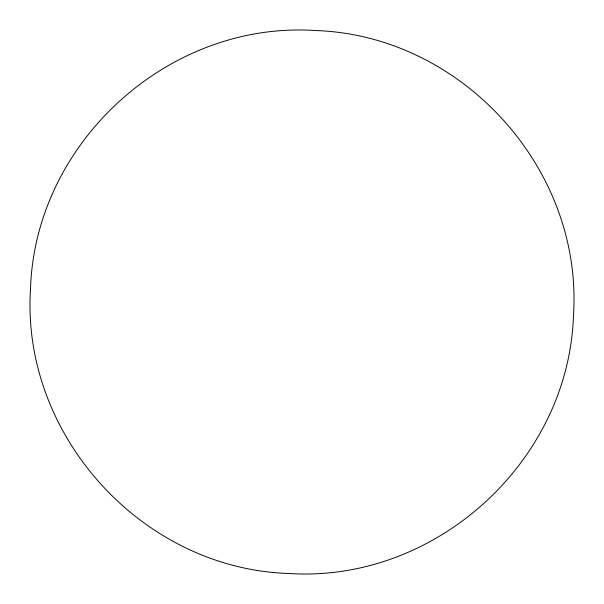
<?xml version="1.0" encoding="UTF-8"?>
<svg xmlns="http://www.w3.org/2000/svg" width="604" height="604" viewBox="0 0 604 604"><rect width="100%" height="100%" fill="white"/><g stroke="black" fill="none" stroke-linecap="round" stroke-linejoin="round"><path stroke-width="0.91" d="M30.525 288.667C20.846 435.084 141.993 568.757 288.667 573.475C435.084 583.154 568.757 462.007 573.475 315.333C583.154 168.916 462.007 35.243 315.333 30.525C168.916 20.846 35.243 141.993 30.525 288.667"/></g></svg>
